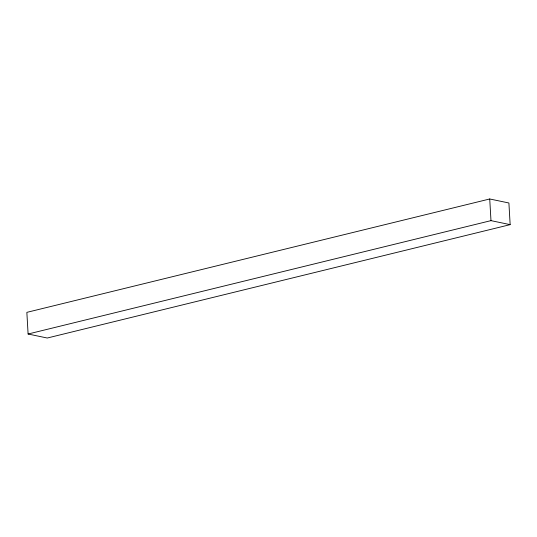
<?xml version="1.0" encoding="UTF-8"?>
<svg xmlns="http://www.w3.org/2000/svg" width="537" height="537" viewBox="0 0 537 537"><rect width="100%" height="100%" fill="white"/><g stroke="black" fill="none" stroke-linecap="round" stroke-linejoin="round"><path stroke-width="0.81" d="M489.731 198.979L26.85 312.359L28.099 334.014L47.269 338.021L510.15 224.641L508.901 202.986L489.731 198.979L490.979 220.633L510.15 224.641M28.099 334.014L490.979 220.633"/></g></svg>
